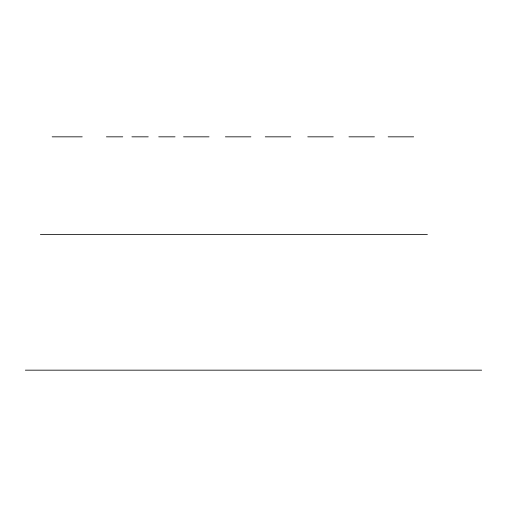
<?xml version="1.0" encoding="UTF-8"?>
<svg xmlns="http://www.w3.org/2000/svg" width="507" height="507" viewBox="0 0 507 507"><rect width="100%" height="100%" fill="white"/><g stroke="black" fill="none" stroke-linecap="round" stroke-linejoin="round"><path stroke-width="0.76" d="M52.164 136.833L82.223 136.833M106.413 136.833L122.751 136.833M131.902 136.833L148.247 136.833M158.71 136.833L175.048 136.833M183.547 136.833L209.042 136.833M225.393 136.833L250.889 136.833M265.269 136.833L290.758 136.833M307.762 136.833L333.257 136.833M348.949 136.833L374.432 136.833M388.172 136.833L413.655 136.833M40.376 234.449L427.395 234.449M25.35 370.167L481.65 370.167"/></g></svg>
